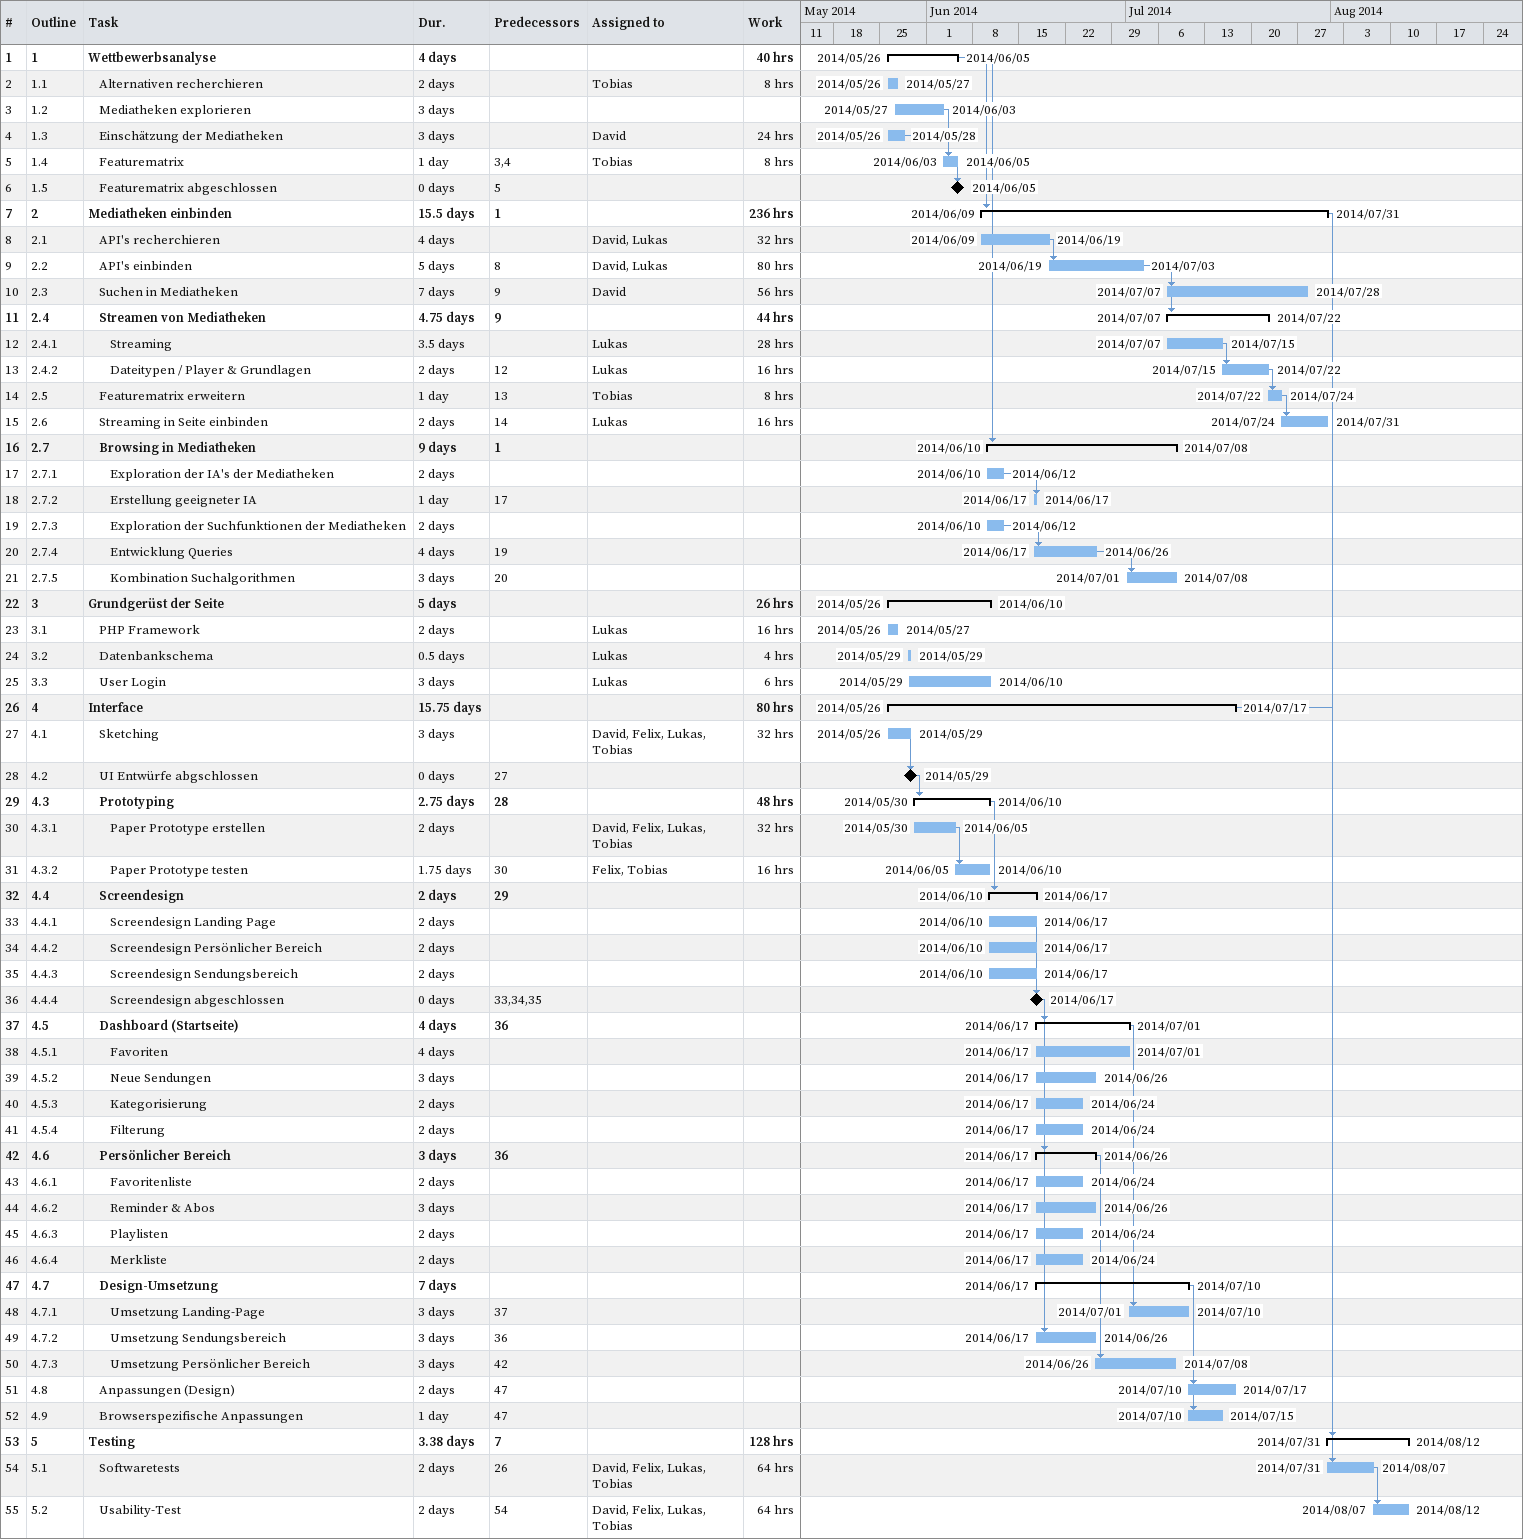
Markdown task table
| ID | WBS | Task | Duration | Start | Finish | Predecessors | Resources | Work (h) |
|---|---|---|---|---|---|---|---|---|
| 1 | 1 | **Wettbewerbsanalyse** | 4d | 2014-05-26 | 2014-06-05 |  |  | 40 |
| 2 | 1.1 | Alternativen recherchieren | 2d | 2014-05-26 | 2014-05-27 |  | Tobias | 8 |
| 3 | 1.2 | Mediatheken explorieren | 3d | 2014-05-27 | 2014-06-03 |  |  |  |
| 4 | 1.3 | Einschätzung der Mediatheken | 3d | 2014-05-26 | 2014-05-28 |  | David | 24 |
| 5 | 1.4 | Featurematrix | 1d | 2014-06-03 | 2014-06-05 | 3, 4 | Tobias | 8 |
| 6 | 1.5 | Featurematrix abgeschlossen | 0d | 2014-06-05 | 2014-06-05 | 5 |  |  |
| 7 | 2 | **Mediatheken einbinden** | 15.5d | 2014-06-09 | 2014-07-31 | 1 |  | 236 |
| 8 | 2.1 | API's recherchieren | 4d | 2014-06-09 | 2014-06-19 |  | David, Lukas | 32 |
| 9 | 2.2 | API's einbinden | 5d | 2014-06-19 | 2014-07-03 | 8 | David, Lukas | 80 |
| 10 | 2.3 | Suchen in Mediatheken | 7d | 2014-07-07 | 2014-07-28 | 9 | David | 56 |
| 11 | 2.4 | **Streamen von Mediatheken** | 4.75d | 2014-07-07 | 2014-07-22 | 9 |  | 44 |
| 12 | 2.4.1 | Streaming | 3.5d | 2014-07-07 | 2014-07-15 |  | Lukas | 28 |
| 13 | 2.4.2 | Dateitypen / Player & Grundlagen | 2d | 2014-07-15 | 2014-07-22 | 12 | Lukas | 16 |
| 14 | 2.5 | Featurematrix erweitern | 1d | 2014-07-22 | 2014-07-24 | 13 | Tobias | 8 |
| 15 | 2.6 | Streaming in Seite einbinden | 2d | 2014-07-24 | 2014-07-31 | 14 | Lukas | 16 |
| 16 | 2.7 | **Browsing in Mediatheken** | 9d | 2014-06-10 | 2014-07-08 | 1 |  |  |
| 17 | 2.7.1 | Exploration der IA's der Mediatheken | 2d | 2014-06-10 | 2014-06-12 |  |  |  |
| 18 | 2.7.2 | Erstellung geeigneter IA | 1d | 2014-06-17 | 2014-06-17 | 17 |  |  |
| 19 | 2.7.3 | Exploration der Suchfunktionen der Mediatheken | 2d | 2014-06-10 | 2014-06-12 |  |  |  |
| 20 | 2.7.4 | Entwicklung Queries | 4d | 2014-06-17 | 2014-06-26 | 19 |  |  |
| 21 | 2.7.5 | Kombination Suchalgorithmen | 3d | 2014-07-01 | 2014-07-08 | 20 |  |  |
| 22 | 3 | **Grundgerüst der Seite** | 5d | 2014-05-26 | 2014-06-10 |  |  | 26 |
| 23 | 3.1 | PHP Framework | 2d | 2014-05-26 | 2014-05-27 |  | Lukas | 16 |
| 24 | 3.2 | Datenbankschema | 0.5d | 2014-05-29 | 2014-05-29 |  | Lukas | 4 |
| 25 | 3.3 | User Login | 3d | 2014-05-29 | 2014-06-10 |  | Lukas | 6 |
| 26 | 4 | **Interface** | 15.75d | 2014-05-26 | 2014-07-17 |  |  | 80 |
| 27 | 4.1 | Sketching | 3d | 2014-05-26 | 2014-05-29 |  | David, Felix, Lukas, Tobias | 32 |
| 28 | 4.2 | UI Entwürfe abgschlossen | 0d | 2014-05-29 | 2014-05-29 | 27 |  |  |
| 29 | 4.3 | **Prototyping** | 2.75d | 2014-05-30 | 2014-06-10 | 28 |  | 48 |
| 30 | 4.3.1 | Paper Prototype erstellen | 2d | 2014-05-30 | 2014-06-05 |  | David, Felix, Lukas, Tobias | 32 |
| 31 | 4.3.2 | Paper Prototype testen | 1.75d | 2014-06-05 | 2014-06-10 | 30 | Felix, Tobias | 16 |
| 32 | 4.4 | **Screendesign** | 2d | 2014-06-10 | 2014-06-17 | 29 |  |  |
| 33 | 4.4.1 | Screendesign Landing Page | 2d | 2014-06-10 | 2014-06-17 |  |  |  |
| 34 | 4.4.2 | Screendesign Persönlicher Bereich | 2d | 2014-06-10 | 2014-06-17 |  |  |  |
| 35 | 4.4.3 | Screendesign Sendungsbereich | 2d | 2014-06-10 | 2014-06-17 |  |  |  |
| 36 | 4.4.4 | Screendesign abgeschlossen | 0d | 2014-06-17 | 2014-06-17 | 33, 34, 35 |  |  |
| 37 | 4.5 | **Dashboard (Startseite)** | 4d | 2014-06-17 | 2014-07-01 | 36 |  |  |
| 38 | 4.5.1 | Favoriten | 4d | 2014-06-17 | 2014-07-01 |  |  |  |
| 39 | 4.5.2 | Neue Sendungen | 3d | 2014-06-17 | 2014-06-26 |  |  |  |
| 40 | 4.5.3 | Kategorisierung | 2d | 2014-06-17 | 2014-06-24 |  |  |  |
| 41 | 4.5.4 | Filterung | 2d | 2014-06-17 | 2014-06-24 |  |  |  |
| 42 | 4.6 | **Persönlicher Bereich** | 3d | 2014-06-17 | 2014-06-26 | 36 |  |  |
| 43 | 4.6.1 | Favoritenliste | 2d | 2014-06-17 | 2014-06-24 |  |  |  |
| 44 | 4.6.2 | Reminder & Abos | 3d | 2014-06-17 | 2014-06-26 |  |  |  |
| 45 | 4.6.3 | Playlisten | 2d | 2014-06-17 | 2014-06-24 |  |  |  |
| 46 | 4.6.4 | Merkliste | 2d | 2014-06-17 | 2014-06-24 |  |  |  |
| 47 | 4.7 | **Design-Umsetzung** | 7d | 2014-06-17 | 2014-07-10 |  |  |  |
| 48 | 4.7.1 | Umsetzung Landing-Page | 3d | 2014-07-01 | 2014-07-10 | 37 |  |  |
| 49 | 4.7.2 | Umsetzung Sendungsbereich | 3d | 2014-06-17 | 2014-06-26 | 36 |  |  |
| 50 | 4.7.3 | Umsetzung Persönlicher Bereich | 3d | 2014-06-26 | 2014-07-08 | 42 |  |  |
| 51 | 4.8 | Anpassungen (Design) | 2d | 2014-07-10 | 2014-07-17 | 47 |  |  |
| 52 | 4.9 | Browserspezifische Anpassungen | 1d | 2014-07-10 | 2014-07-15 | 47 |  |  |
| 53 | 5 | **Testing** | 3.38d | 2014-07-31 | 2014-08-12 | 7 |  | 128 |
| 54 | 5.1 | Softwaretests | 2d | 2014-07-31 | 2014-08-07 | 26 | David, Felix, Lukas, Tobias | 64 |
| 55 | 5.2 | Usability-Test | 2d | 2014-08-07 | 2014-08-12 | 54 | David, Felix, Lukas, Tobias | 64 |
